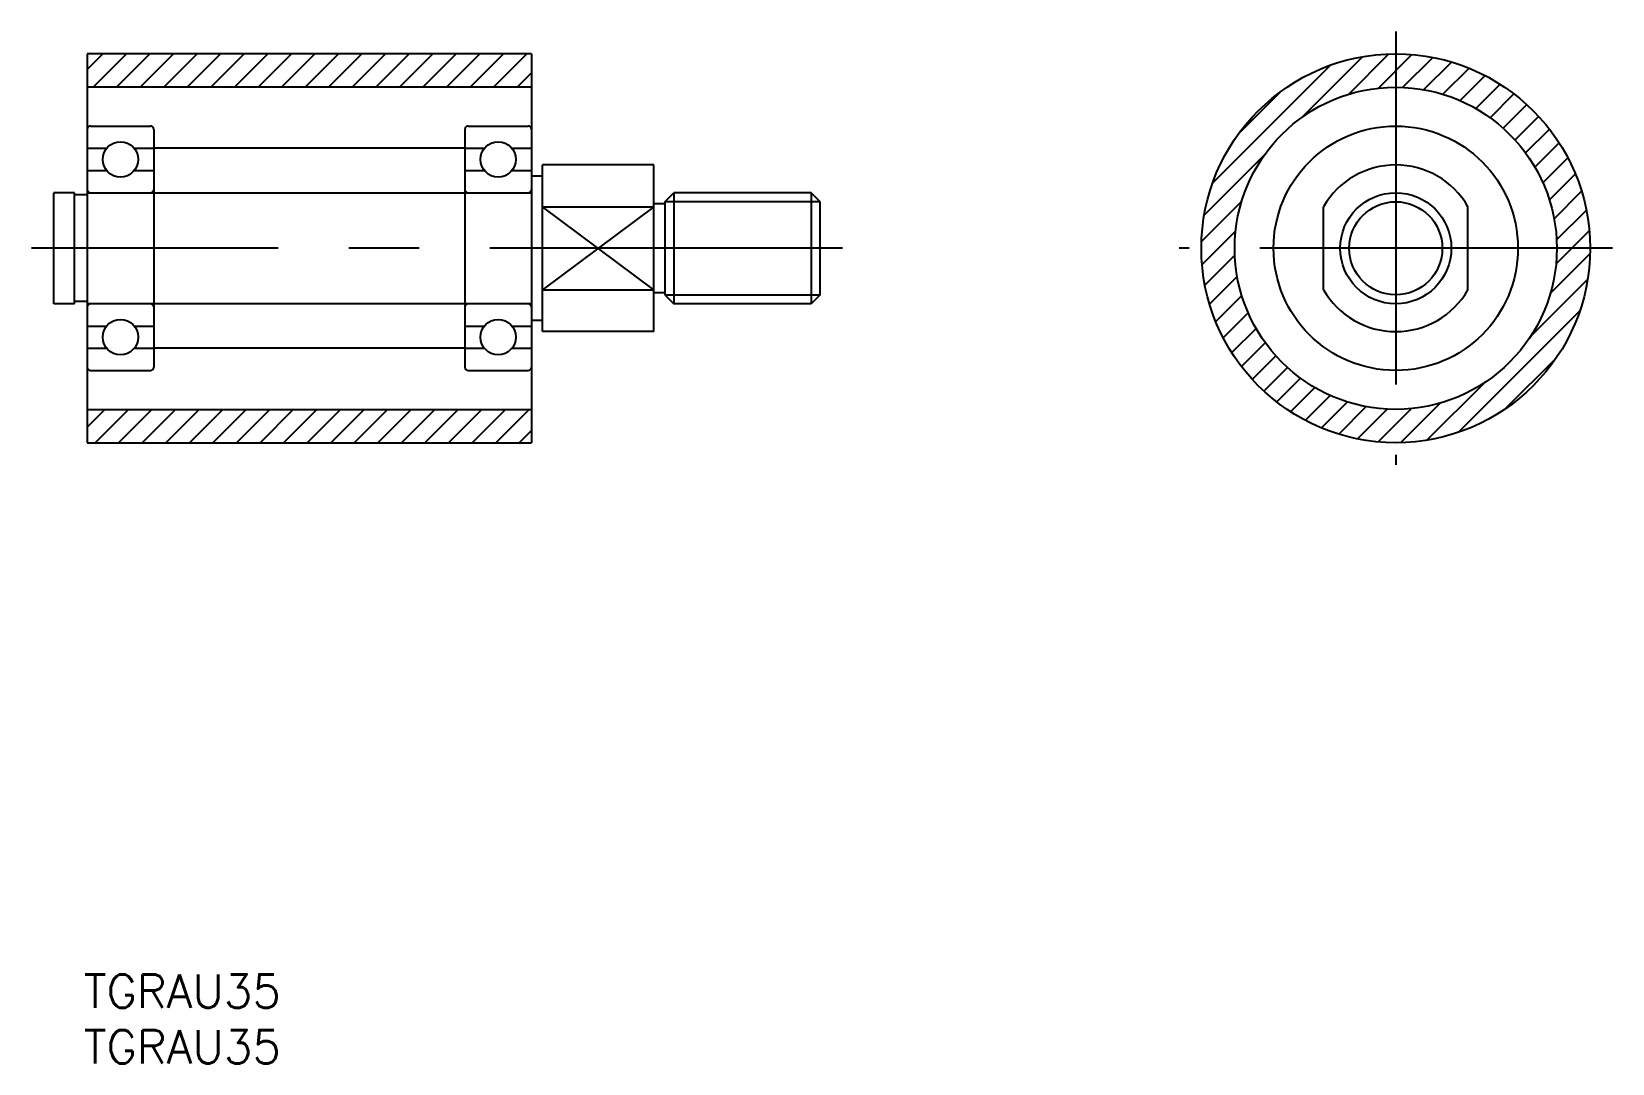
# Model space of a CAD drawing. Extents: x 348 to 491, y -371 to -278.
import ezdxf

# ---------------------------------------------------------------- set-up
doc = ezdxf.new("R2010")
doc.units = 0
doc.linetypes.add('CENTER', pattern=[50.8, 31.75, -6.35, 6.35, -6.35])
doc.layers.get('0').update_dxf_attribs({"linetype": 'CONTINUOUS'})
doc.layers.add('CENTER', color=1, linetype='CENTER')
doc.styles.get("Standard").update_dxf_attribs({"font": 'txt.shx', "height": 3, "bigfont": 'bigfont.shx'})

# ---------------------------------------------------------------- blocks, each defined once
blk = doc.blocks.new('*U49')
at = {"color": 7, "linetype": 'CONTINUOUS'}
for p in [(353.02, -365.96), (353.02, -370.96)]:
    blk.add_text('TGRAU35', height=3, dxfattribs=at).set_placement(p)

msp = doc.modelspace()

# ---------------------------------------------------------------- linework, layer by layer
at = {"color": 7, "linetype": 'CONTINUOUS'}
for p, q in [((353.32, -280.09), (353.32, -315.09)), ((393.32, -280.09), (353.32, -280.09)), ((393.32, -280.09), (393.32, -315.09)), ((393.32, -283.09), (353.32, -283.09)), ((353.62, -286.59), (359.02, -286.59)), ((359.32, -286.89), (359.32, -308.29)), ((387.32, -286.89), (387.32, -308.29)), ((387.62, -286.59), (393.02, -286.59)), ((353.32, -288.59), (355.09, -288.59)), ((357.55, -288.59), (359.32, -288.59)), ((387.32, -288.59), (359.32, -288.59)), ((387.32, -288.59), (389.09, -288.59)), ((391.55, -288.59), (393.32, -288.59)), ((404.32, -290.09), (394.32, -290.09)), ((394.32, -305.09), (394.32, -290.09)), ((404.32, -305.09), (404.32, -290.09)), ((353.32, -290.59), (355.09, -290.59)), ((357.55, -290.59), (359.32, -290.59)), ((387.32, -290.59), (389.09, -290.59)), ((391.55, -290.59), (393.32, -290.59)), ((394.32, -291.09), (393.32, -291.09)), ((350.32, -302.59), (350.32, -292.59)), ((352.17, -292.59), (350.32, -292.59)), ((352.17, -302.59), (352.17, -292.59)), ((353.32, -292.79), (352.17, -292.79)), ((353.32, -292.59), (393.32, -292.59)), ((405.32, -293.4), (406.13, -292.59)), ((418.51, -292.59), (406.13, -292.59)), ((406.13, -292.59), (406.13, -302.59)), ((419.32, -293.4), (418.51, -292.59)), ((418.51, -292.59), (418.51, -302.59)), ((394.32, -293.85), (404.32, -293.85)), ((405.32, -293.59), (404.32, -293.59)), ((405.32, -293.4), (405.32, -301.78)), ((419.32, -301.78), (419.32, -293.4)), ((464.62, -301.33), (464.62, -293.85)), ((477.62, -301.33), (477.62, -293.85)), ((394.32, -301.33), (404.32, -301.33)), ((405.32, -301.59), (404.32, -301.59)), ((352.17, -302.59), (350.32, -302.59)), ((353.32, -302.39), (352.17, -302.39)), ((393.32, -302.59), (353.32, -302.59)), ((405.32, -301.78), (406.13, -302.59)), ((418.51, -302.59), (406.13, -302.59)), ((419.32, -301.78), (418.51, -302.59)), ((394.32, -304.09), (393.32, -304.09)), ((353.32, -304.59), (355.09, -304.59)), ((357.55, -304.59), (359.32, -304.59)), ((387.32, -304.59), (389.09, -304.59)), ((391.55, -304.59), (393.32, -304.59)), ((404.32, -305.09), (394.32, -305.09)), ((353.32, -306.59), (355.09, -306.59)), ((357.55, -306.59), (359.32, -306.59)), ((387.32, -306.59), (359.32, -306.59)), ((387.32, -306.59), (389.09, -306.59)), ((391.55, -306.59), (393.32, -306.59)), ((353.62, -308.59), (359.02, -308.59)), ((387.62, -308.59), (393.02, -308.59)), ((353.32, -312.09), (393.32, -312.09)), ((353.32, -315.09), (393.32, -315.09))]:
    msp.add_line(p, q, dxfattribs=at)
at = {"color": 3, "linetype": 'CONTINUOUS'}
for p, q in [((353.32, -281.5), (354.73, -280.09)), ((353.85, -283.09), (356.85, -280.09)), ((355.97, -283.09), (358.97, -280.09)), ((358.09, -283.09), (361.09, -280.09)), ((360.21, -283.09), (363.21, -280.09)), ((362.33, -283.09), (365.33, -280.09)), ((364.46, -283.09), (367.46, -280.09)), ((366.58, -283.09), (369.58, -280.09)), ((368.7, -283.09), (371.7, -280.09)), ((370.82, -283.09), (373.82, -280.09)), ((372.94, -283.09), (375.94, -280.09)), ((375.06, -283.09), (378.06, -280.09)), ((377.18, -283.09), (380.18, -280.09)), ((379.31, -283.09), (382.31, -280.09)), ((381.43, -283.09), (384.43, -280.09)), ((383.55, -283.09), (386.55, -280.09)), ((385.67, -283.09), (388.67, -280.09)), ((387.79, -283.09), (390.79, -280.09)), ((389.91, -283.09), (392.91, -280.09)), ((466.89, -283.72), (470.51, -280.1)), ((469.56, -283.17), (472.58, -280.15)), ((454.63, -291.74), (465.27, -281.09)), ((462.72, -285.77), (468.15, -280.34)), ((471.75, -283.1), (474.45, -280.41)), ((473.66, -283.31), (476.15, -280.83)), ((475.37, -283.73), (477.72, -281.38)), ((392.03, -283.09), (393.32, -281.8)), ((476.92, -284.3), (479.17, -282.05)), ((478.33, -285.01), (480.51, -282.82)), ((457.01, -287.23), (460.77, -283.48)), ((479.62, -285.84), (481.76, -283.7)), ((480.79, -286.79), (482.92, -284.66)), ((481.86, -287.84), (483.98, -285.72)), ((482.81, -289.01), (484.95, -286.87)), ((483.65, -290.29), (485.83, -288.11)), ((453.88, -294.61), (459.3, -289.19)), ((484.37, -291.7), (486.61, -289.45)), ((484.95, -293.24), (487.29, -290.9)), ((485.38, -294.93), (487.85, -292.46)), ((404.32, -293.85), (394.32, -301.33)), ((404.32, -301.33), (394.32, -293.85)), ((419.32, -293.4), (405.32, -293.4)), ((453.63, -296.98), (457.25, -293.36)), ((485.6, -296.83), (488.28, -294.15)), ((453.68, -299.05), (456.71, -296.03)), ((485.55, -299), (488.55, -296)), ((453.94, -300.91), (456.63, -298.22)), ((485.05, -301.63), (488.61, -298.06)), ((454.36, -302.62), (456.85, -300.13)), ((483.23, -305.56), (488.39, -300.4)), ((405.32, -301.78), (419.32, -301.78)), ((454.91, -304.18), (457.26, -301.84)), ((455.58, -305.64), (457.83, -303.39)), ((476.76, -314.15), (487.69, -303.23)), ((456.36, -306.98), (458.54, -304.8)), ((457.23, -308.23), (459.37, -306.09)), ((458.2, -309.39), (460.32, -307.26)), ((459.25, -310.45), (461.38, -308.33)), ((481.01, -312.02), (485.56, -307.48)), ((460.4, -311.42), (462.54, -309.28)), ((461.64, -312.3), (463.83, -310.12)), ((473.93, -314.86), (479.1, -309.7)), ((462.98, -313.08), (465.23, -310.84)), ((464.43, -313.76), (466.77, -311.42)), ((471.59, -315.08), (475.16, -311.51)), ((353.32, -313.68), (354.91, -312.09)), ((354.03, -315.09), (357.03, -312.09)), ((356.15, -315.09), (359.15, -312.09)), ((358.28, -315.09), (361.28, -312.09)), ((360.4, -315.09), (363.4, -312.09)), ((362.52, -315.09), (365.52, -312.09)), ((364.64, -315.09), (367.64, -312.09)), ((366.76, -315.09), (369.76, -312.09)), ((368.88, -315.09), (371.88, -312.09)), ((371, -315.09), (374, -312.09)), ((373.13, -315.09), (376.13, -312.09)), ((375.25, -315.09), (378.25, -312.09)), ((377.37, -315.09), (380.37, -312.09)), ((379.49, -315.09), (382.49, -312.09)), ((381.61, -315.09), (384.61, -312.09)), ((383.73, -315.09), (386.73, -312.09)), ((385.85, -315.09), (388.85, -312.09)), ((387.97, -315.09), (390.97, -312.09)), ((390.1, -315.09), (393.1, -312.09)), ((465.99, -314.32), (468.47, -311.84)), ((467.68, -314.75), (470.36, -312.07)), ((469.54, -315.02), (472.53, -312.02)), ((392.22, -315.09), (393.32, -313.99))]:
    msp.add_line(p, q, dxfattribs=at)
at = {"color": 7, "linetype": 'CONTINUOUS'}
for centre, radius in [((471.12, -297.59), 17.5), ((471.12, -297.59), 14.5), ((471.12, -297.59), 11), ((356.32, -289.59), 1.59), ((390.32, -289.59), 1.59), ((471.12, -297.59), 5), ((356.32, -305.59), 1.59), ((390.32, -305.59), 1.59)]:
    msp.add_circle(centre, radius, dxfattribs=at)
at = {"color": 3, "linetype": 'CONTINUOUS'}
msp.add_circle((471.12, -297.59), 4.19, dxfattribs=at)
at = {"color": 7, "linetype": 'CONTINUOUS'}
for centre, radius, start, end in [((353.62, -286.89), 0.3, 90, 180), ((359.02, -286.89), 0.3, 0, 90), ((387.62, -286.89), 0.3, 90, 180), ((393.02, -286.89), 0.3, 0, 90), ((471.12, -297.59), 7.5, 29.9264, 150.0736), ((353.62, -292.29), 0.3, 180, 270), ((359.02, -292.29), 0.3, 270, 0), ((387.62, -292.29), 0.3, 180, 270), ((393.02, -292.29), 0.3, 270, 0), ((471.12, -297.59), 7.5, 209.9264, 330.0736), ((353.62, -302.89), 0.3, 90, 180), ((359.02, -302.89), 0.3, 0, 90), ((387.62, -302.89), 0.3, 90, 180), ((393.02, -302.89), 0.3, 0, 90), ((353.62, -308.29), 0.3, 180, 270), ((359.02, -308.29), 0.3, 270, 0), ((387.62, -308.29), 0.3, 180, 270), ((393.02, -308.29), 0.3, 270, 0)]:
    msp.add_arc(centre, radius, start, end, dxfattribs=at)
at = {"layer": 'CENTER', "color": 1, "linetype": 'CENTER'}
for p, q in [((471.12, -278.09), (471.12, -317.09)), ((421.32, -297.59), (348.32, -297.59)), ((490.62, -297.59), (451.62, -297.59))]:
    msp.add_line(p, q, dxfattribs=at)

# ---------------------------------------------------------------- block references
at = {"color": 7, "linetype": 'CONTINUOUS'}
msp.add_blockref('*U49', (0, 0), dxfattribs=at)

doc.saveas('drawing.dxf')
